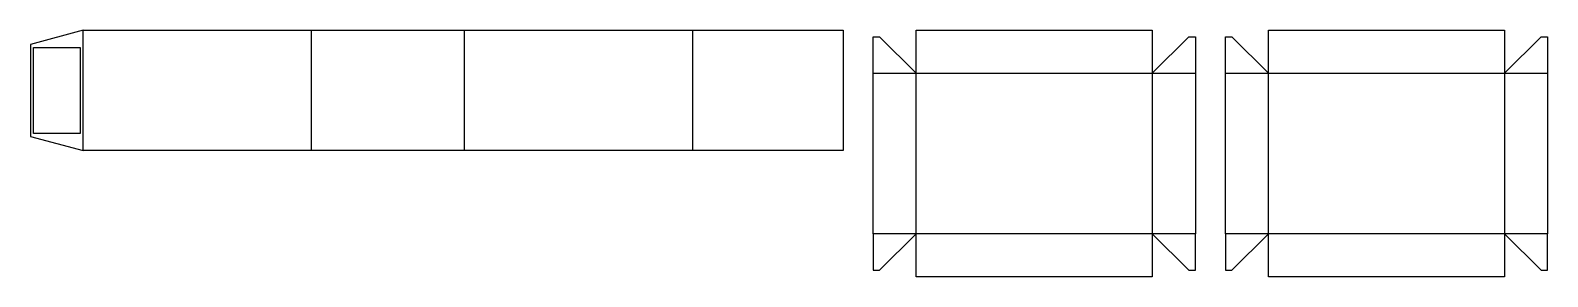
# Model space of a CAD drawing. Header units: millimetres. Extents: x 0 to 1008, y 0 to 164.
import ezdxf

# ---------------------------------------------------------------- set-up
doc = ezdxf.new("R2010")
doc.units = ezdxf.units.MM
for name, color, linetype in [('CREASE', 5, 'CONTINUOUS'), ('CUT', 1, 'CONTINUOUS'), ('GLUE', 2, 'CONTINUOUS')]:
    doc.layers.add(name, color=color, linetype=linetype)

msp = doc.modelspace()

# ---------------------------------------------------------------- linework, layer by layer
at = {"layer": 'CREASE'}
for p, q in [((35, 84), (35, 164)), ((186.6, 164), (186.6, 84)), ((288.2, 164), (288.2, 84)), ((439.8, 164), (439.8, 84)), ((559.8, 135.4), (588.4, 135.4)), ((588.4, 135.4), (745.2, 135.4)), ((588.4, 28.6), (588.4, 135.4)), ((745.2, 135.4), (745.2, 28.6)), ((745.2, 135.4), (773.8, 135.4)), ((793.8, 135.4), (822.4, 135.4)), ((822.4, 135.4), (979.2, 135.4)), ((822.4, 28.6), (822.4, 135.4)), ((979.2, 135.4), (979.2, 28.6)), ((979.2, 135.4), (1007.8, 135.4)), ((588.4, 28.6), (559.8, 28.6)), ((745.2, 28.6), (588.4, 28.6)), ((773.8, 28.6), (745.2, 28.6)), ((822.4, 28.6), (793.8, 28.6)), ((979.2, 28.6), (822.4, 28.6)), ((1007.8, 28.6), (979.2, 28.6))]:
    msp.add_line(p, q, dxfattribs=at)
at = {"layer": 'CUT'}
for p, q in [((35, 164), (0, 154.622)), ((35, 164), (186.6, 164)), ((186.6, 164), (288.2, 164)), ((288.2, 164), (439.8, 164)), ((439.8, 164), (539.8, 164)), ((539.8, 164), (539.8, 84)), ((588.4, 164), (745.2, 164)), ((588.4, 135.4), (588.4, 164)), ((745.2, 164), (745.2, 135.4)), ((822.4, 164), (979.2, 164)), ((822.4, 135.4), (822.4, 164)), ((979.2, 164), (979.2, 135.4)), ((0, 154.622), (0, 93.378)), ((559.8, 135.4), (559.8, 159.71)), ((559.8, 159.71), (564.09, 159.71)), ((564.09, 159.71), (588.4, 135.4)), ((745.2, 135.4), (769.51, 159.71)), ((769.51, 159.71), (773.8, 159.71)), ((773.8, 159.71), (773.8, 135.4)), ((793.8, 135.4), (793.8, 159.71)), ((793.8, 159.71), (798.09, 159.71)), ((798.09, 159.71), (822.4, 135.4)), ((979.2, 135.4), (1003.51, 159.71)), ((1003.51, 159.71), (1007.8, 159.71)), ((1007.8, 159.71), (1007.8, 135.4)), ((559.8, 28.6), (559.8, 135.4)), ((773.8, 135.4), (773.8, 28.6)), ((793.8, 28.6), (793.8, 135.4)), ((1007.8, 135.4), (1007.8, 28.6)), ((0, 93.378), (35, 84)), ((186.6, 84), (35, 84)), ((288.2, 84), (186.6, 84)), ((439.8, 84), (288.2, 84)), ((539.8, 84), (439.8, 84)), ((559.8, 28.6), (559.8, 4.29)), ((564.09, 4.29), (588.4, 28.6)), ((588.4, 0), (588.4, 28.6)), ((745.2, 28.6), (745.2, 0)), ((745.2, 28.6), (769.51, 4.29)), ((773.8, 4.29), (773.8, 28.6)), ((793.8, 28.6), (793.8, 4.29)), ((798.09, 4.29), (822.4, 28.6)), ((822.4, 0), (822.4, 28.6)), ((979.2, 28.6), (979.2, 0)), ((979.2, 28.6), (1003.51, 4.29)), ((1007.8, 4.29), (1007.8, 28.6)), ((559.8, 4.29), (564.09, 4.29)), ((745.2, 0), (588.4, 0)), ((769.51, 4.29), (773.8, 4.29)), ((793.8, 4.29), (798.09, 4.29)), ((979.2, 0), (822.4, 0)), ((1003.51, 4.29), (1007.8, 4.29))]:
    msp.add_line(p, q, dxfattribs=at)
at = {"layer": 'GLUE'}
for p, q in [((2, 152.622), (33, 152.622)), ((2, 95.378), (2, 152.622)), ((33, 152.622), (33, 95.378)), ((33, 95.378), (2, 95.378))]:
    msp.add_line(p, q, dxfattribs=at)

doc.saveas('drawing.dxf')
